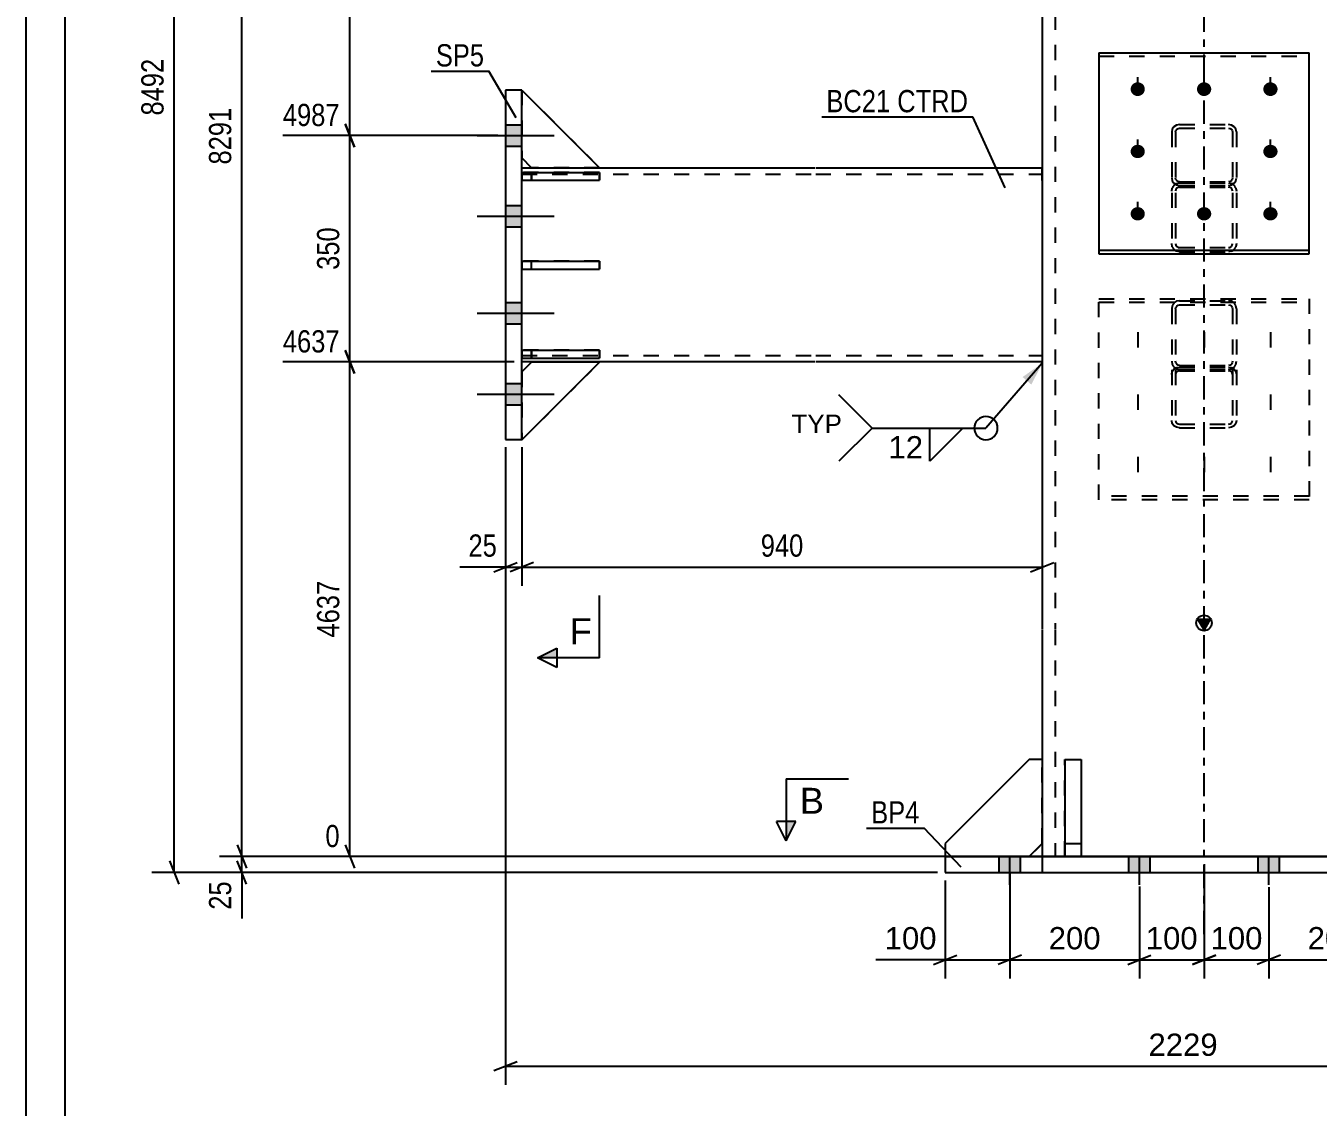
# Model space of a CAD drawing. Header units: millimetres. Extents: x -163 to 431, y -189 to 231.
# Drawn here: x -163 to 3.4, y -32.3 to 107 of the extents above; entities that cross this region are included whole.
import ezdxf

# ---------------------------------------------------------------- set-up
doc = ezdxf.new("R2010")
doc.units = ezdxf.units.MM
doc.linetypes.add('DXK_LINE_DOT2', pattern=[3.9198, 1.9599, -1.9599])
doc.linetypes.add('DXK_LINE_DOT3', pattern=[5.9187, 2.979, -0.9799, 0.9799, -0.9799])
doc.styles.add('Arial', font='ARIAL.TTF', dxfattribs={"height": 0.2})
doc.styles.add('Arial Narrow', font='ARIALN.TTF', dxfattribs={"height": 0.2})

# ---------------------------------------------------------------- blocks, each defined once
blk = doc.blocks.new('Unknown-284932107-1134')
at = {"color": 5, "linetype": 'Continuous'}
for p, q in [((-163.03, 231.21), (-163.03, -188.79)), ((-158.03, 226.21), (-158.03, -183.79))]:
    blk.add_line(p, q, dxfattribs=at)
blk = doc.blocks.new('Part-284932107-1881 - 1878')
at = {"color": 7, "linetype": 'DXK_LINE_DOT2'}
for p, q in [((-89.17, 76.65), (-99.17, 76.65)), ((-99.17, 76.65), (-99.17, 75.65)), ((-97.92, 75.65), (-97.92, 76.65)), ((-89.17, 75.65), (-89.17, 76.65)), ((-99.17, 75.65), (-89.17, 75.65))]:
    blk.add_line(p, q, dxfattribs=at)
blk = doc.blocks.new('Part-284932107-1880 - 1878')
at = {"color": 7, "linetype": 'DXK_LINE_DOT2'}
for p, q in [((-89.17, 88.11), (-99.17, 88.11)), ((-99.17, 88.11), (-99.17, 87.11)), ((-99.17, 87.11), (-89.17, 87.11)), ((-97.92, 88.11), (-97.92, 87.11)), ((-89.17, 87.11), (-89.17, 88.11))]:
    blk.add_line(p, q, dxfattribs=at)
blk = doc.blocks.new('Part-284932107-1882 - 1878')
at = {"color": 7, "linetype": 'DXK_LINE_DOT2'}
for p, q in [((-89.17, 65.19), (-99.17, 65.19)), ((-99.17, 65.19), (-99.17, 64.19)), ((-97.92, 65.19), (-97.92, 64.19)), ((-89.17, 64.19), (-89.17, 65.19)), ((-99.17, 64.19), (-89.17, 64.19))]:
    blk.add_line(p, q, dxfattribs=at)
blk = doc.blocks.new('Part-284932107-1883 - 1878')
at = {"color": 2, "linetype": 'Continuous'}
for p, q in [((-99.17, 88.11), (-89.17, 88.11)), ((-99.17, 88.11), (-99.17, 87.11)), ((-99.17, 87.11), (-89.17, 87.11)), ((-89.17, 88.11), (-89.17, 87.11))]:
    blk.add_line(p, q, dxfattribs=at)
at = {"color": 7, "linetype": 'DXK_LINE_DOT2'}
blk.add_line((-97.92, 87.11), (-97.92, 88.11), dxfattribs=at)
blk = doc.blocks.new('Part-284932107-1884 - 1878')
at = {"color": 2, "linetype": 'Continuous'}
for p, q in [((-99.17, 76.65), (-89.17, 76.65)), ((-99.17, 76.65), (-99.17, 75.65)), ((-89.17, 76.65), (-89.17, 75.65)), ((-99.17, 75.65), (-89.17, 75.65))]:
    blk.add_line(p, q, dxfattribs=at)
at = {"color": 7, "linetype": 'DXK_LINE_DOT2'}
blk.add_line((-97.92, 75.65), (-97.92, 76.65), dxfattribs=at)
blk = doc.blocks.new('Part-284932107-1885 - 1878')
at = {"color": 2, "linetype": 'Continuous'}
for p, q in [((-99.17, 65.19), (-89.17, 65.19)), ((-99.17, 65.19), (-99.17, 64.19)), ((-89.17, 65.19), (-89.17, 64.19)), ((-99.17, 64.19), (-89.17, 64.19))]:
    blk.add_line(p, q, dxfattribs=at)
at = {"color": 7, "linetype": 'DXK_LINE_DOT2'}
blk.add_line((-97.92, 64.19), (-97.92, 65.19), dxfattribs=at)
blk = doc.blocks.new('Part-284932107-2090 - 1878')
at = {"color": 7, "linetype": 'DXK_LINE_DOT2'}
for p, q in [((-24.88, 45.93), (-24.88, 71.84)), ((-24.88, 71.84), (2.21, 71.84)), ((2.21, 71.84), (2.21, 45.93)), ((-24.88, 71.38), (2.21, 71.38)), ((2.21, 46.39), (-24.88, 46.39)), ((2.21, 45.93), (-24.88, 45.93))]:
    blk.add_line(p, q, dxfattribs=at)
blk = doc.blocks.new('Part-284932107-1958 - 1878')
at = {"color": 7, "linetype": 'DXK_LINE_DOT2'}
for p, q in [((-14.5, 71.58), (-14.88, 71.5)), ((-14.5, 71.58), (-8.17, 71.58)), ((-7.79, 71.5), (-8.17, 71.58)), ((-15.43, 70.92), (-15.5, 70.52)), ((-15.5, 70.52), (-15.5, 56.14)), ((-15, 70.52), (-14.96, 70.72)), ((-15, 70.52), (-15, 56.14)), ((-14.96, 70.72), (-14.86, 70.89)), ((-14.86, 70.89), (-14.69, 71.01)), ((-14.69, 71.01), (-14.5, 71.05)), ((-14.5, 71.05), (-8.17, 71.05)), ((-8.17, 71.05), (-7.98, 71.01)), ((-7.98, 71.01), (-7.82, 70.89)), ((-7.82, 70.89), (-7.71, 70.72)), ((-7.71, 70.72), (-7.67, 70.52)), ((-7.67, 70.52), (-7.67, 56.14)), ((-7.17, 70.52), (-7.24, 70.92)), ((-7.17, 70.52), (-7.17, 56.14)), ((-15.5, 63.78), (-15.43, 63.37)), ((-14.96, 63.57), (-15, 63.78)), ((-14.86, 63.4), (-14.96, 63.57)), ((-14.69, 63.28), (-14.86, 63.4)), ((-14.5, 63.24), (-14.69, 63.28)), ((-14.5, 63.24), (-8.17, 63.24)), ((-7.98, 63.28), (-8.17, 63.24)), ((-7.82, 63.4), (-7.98, 63.28)), ((-7.71, 63.57), (-7.82, 63.4)), ((-7.67, 63.78), (-7.71, 63.57)), ((-7.24, 63.37), (-7.17, 63.78)), ((-15.5, 62.09), (-15.43, 62.45)), ((-15.43, 62.45), (-15.21, 62.75)), ((-15.21, 62.75), (-14.88, 62.96)), ((-14.96, 62.27), (-15, 62.09)), ((-14.86, 62.42), (-14.96, 62.27)), ((-14.88, 62.96), (-14.5, 63.03)), ((-14.88, 62.79), (-14.5, 62.71)), ((-14.69, 62.52), (-14.86, 62.42)), ((-14.5, 62.56), (-14.69, 62.52)), ((-14.5, 63.03), (-8.17, 63.03)), ((-14.5, 62.71), (-8.17, 62.71)), ((-14.5, 62.56), (-8.17, 62.56)), ((-8.17, 63.03), (-7.79, 62.96)), ((-8.17, 62.71), (-7.79, 62.79)), ((-7.98, 62.52), (-8.17, 62.56)), ((-7.82, 62.42), (-7.98, 62.52)), ((-7.71, 62.27), (-7.82, 62.42)), ((-7.79, 62.96), (-7.46, 62.75)), ((-7.67, 62.09), (-7.71, 62.27)), ((-7.46, 62.75), (-7.24, 62.45)), ((-7.24, 62.45), (-7.17, 62.09)), ((-15.43, 55.78), (-15.5, 56.14)), ((-15.21, 55.47), (-15.43, 55.78)), ((-14.88, 55.27), (-15.21, 55.47)), ((-15, 56.14), (-14.96, 55.96)), ((-14.96, 55.96), (-14.86, 55.81)), ((-14.5, 55.2), (-14.88, 55.27)), ((-14.86, 55.81), (-14.69, 55.7)), ((-14.69, 55.7), (-14.5, 55.67)), ((-14.5, 55.67), (-8.17, 55.67)), ((-14.5, 55.2), (-8.17, 55.2)), ((-8.17, 55.67), (-7.98, 55.7)), ((-7.79, 55.27), (-8.17, 55.2)), ((-7.98, 55.7), (-7.82, 55.81)), ((-7.82, 55.81), (-7.71, 55.96)), ((-7.46, 55.47), (-7.79, 55.27)), ((-7.71, 55.96), (-7.67, 56.14)), ((-7.24, 55.78), (-7.46, 55.47)), ((-7.17, 56.14), (-7.24, 55.78))]:
    blk.add_line(p, q, dxfattribs=at)
for centre, start, end in [((-14.46, 70.56), 114.32, 159.2417), ((-8.21, 70.56), 20.7583, 65.68), ((-14.46, 63.74), 200.7583, 245.68), ((-8.21, 63.74), 294.32, 339.2417)]:
    blk.add_arc(centre, 1.03, start, end, dxfattribs=at)
blk = doc.blocks.new('Part-284932107-1959 - 1878')
at = {"color": 7, "linetype": 'DXK_LINE_DOT2'}
for p, q in [((-29.25, 0), (-29.25, 12.5)), ((-29.25, 12.5), (-27.17, 12.5)), ((-27.17, 12.5), (-27.17, 0)), ((-29.25, 1.67), (-27.17, 1.67)), ((-27.17, 0), (-29.25, 0))]:
    blk.add_line(p, q, dxfattribs=at)
blk = doc.blocks.new('Bolt-284932107-1895 - 1878')
at = {"linetype": 'Continuous'}
for points in [[(-19.88, 97.94), (-20.07, 97.96), (-20.25, 98.02), (-20.42, 98.11), (-20.56, 98.23), (-20.67, 98.38), (-20.75, 98.55), (-20.79, 98.73), (-20.79, 98.92), (-20.75, 99.1), (-20.67, 99.27), (-20.56, 99.42), (-20.42, 99.54), (-20.25, 99.63), (-20.07, 99.69), (-19.88, 99.71), (-19.69, 99.69), (-19.5, 99.63), (-19.34, 99.54), (-19.2, 99.42), (-19.08, 99.27), (-19.01, 99.1), (-18.97, 98.92), (-18.97, 98.73), (-19.01, 98.55), (-19.08, 98.38), (-19.2, 98.23), (-19.34, 98.11), (-19.5, 98.02), (-19.69, 97.96)], [(-11.34, 97.94), (-11.53, 97.96), (-11.71, 98.02), (-11.87, 98.11), (-12.02, 98.23), (-12.13, 98.38), (-12.21, 98.55), (-12.25, 98.73), (-12.25, 98.92), (-12.21, 99.1), (-12.13, 99.27), (-12.02, 99.42), (-11.87, 99.54), (-11.71, 99.63), (-11.53, 99.69), (-11.34, 99.71), (-11.14, 99.69), (-10.96, 99.63), (-10.8, 99.54), (-10.65, 99.42), (-10.54, 99.27), (-10.46, 99.1), (-10.42, 98.92), (-10.42, 98.73), (-10.46, 98.55), (-10.54, 98.38), (-10.65, 98.23), (-10.8, 98.11), (-10.96, 98.02), (-11.14, 97.96)], [(-2.79, 97.94), (-2.98, 97.96), (-3.17, 98.02), (-3.33, 98.11), (-3.47, 98.23), (-3.59, 98.38), (-3.67, 98.55), (-3.71, 98.73), (-3.71, 98.92), (-3.67, 99.1), (-3.59, 99.27), (-3.47, 99.42), (-3.33, 99.54), (-3.17, 99.63), (-2.98, 99.69), (-2.79, 99.71), (-2.6, 99.69), (-2.42, 99.63), (-2.25, 99.54), (-2.11, 99.42), (-2, 99.27), (-1.92, 99.1), (-1.88, 98.92), (-1.88, 98.73), (-1.92, 98.55), (-2, 98.38), (-2.11, 98.23), (-2.25, 98.11), (-2.42, 98.02), (-2.6, 97.96)], [(-19.88, 89.94), (-20.07, 89.96), (-20.25, 90.01), (-20.42, 90.1), (-20.56, 90.22), (-20.67, 90.37), (-20.75, 90.53), (-20.79, 90.71), (-20.79, 90.89), (-20.75, 91.07), (-20.67, 91.23), (-20.56, 91.38), (-20.42, 91.5), (-20.25, 91.59), (-20.07, 91.64), (-19.88, 91.66), (-19.69, 91.64), (-19.5, 91.59), (-19.34, 91.5), (-19.2, 91.38), (-19.08, 91.23), (-19.01, 91.07), (-18.97, 90.89), (-18.97, 90.71), (-19.01, 90.53), (-19.08, 90.37), (-19.2, 90.22), (-19.34, 90.1), (-19.5, 90.01), (-19.69, 89.96)], [(-2.79, 89.94), (-2.98, 89.96), (-3.17, 90.01), (-3.33, 90.1), (-3.47, 90.22), (-3.59, 90.37), (-3.67, 90.53), (-3.71, 90.71), (-3.71, 90.89), (-3.67, 91.07), (-3.59, 91.23), (-3.47, 91.38), (-3.33, 91.5), (-3.17, 91.59), (-2.98, 91.64), (-2.79, 91.66), (-2.6, 91.64), (-2.42, 91.59), (-2.25, 91.5), (-2.11, 91.38), (-2, 91.23), (-1.92, 91.07), (-1.88, 90.89), (-1.88, 90.71), (-1.92, 90.53), (-2, 90.37), (-2.11, 90.22), (-2.25, 90.1), (-2.42, 90.01), (-2.6, 89.96)], [(-19.88, 81.91), (-20.07, 81.93), (-20.25, 81.99), (-20.42, 82.08), (-20.56, 82.2), (-20.67, 82.34), (-20.75, 82.51), (-20.79, 82.68), (-20.79, 82.86), (-20.75, 83.04), (-20.67, 83.2), (-20.56, 83.35), (-20.42, 83.47), (-20.25, 83.56), (-20.07, 83.62), (-19.88, 83.63), (-19.69, 83.62), (-19.5, 83.56), (-19.34, 83.47), (-19.2, 83.35), (-19.08, 83.2), (-19.01, 83.04), (-18.97, 82.86), (-18.97, 82.68), (-19.01, 82.51), (-19.08, 82.34), (-19.2, 82.2), (-19.34, 82.08), (-19.5, 81.99), (-19.69, 81.93)], [(-11.34, 81.91), (-11.53, 81.93), (-11.71, 81.99), (-11.87, 82.08), (-12.02, 82.2), (-12.13, 82.34), (-12.21, 82.51), (-12.25, 82.68), (-12.25, 82.86), (-12.21, 83.04), (-12.13, 83.2), (-12.02, 83.35), (-11.87, 83.47), (-11.71, 83.56), (-11.53, 83.62), (-11.34, 83.63), (-11.14, 83.62), (-10.96, 83.56), (-10.8, 83.47), (-10.65, 83.35), (-10.54, 83.2), (-10.46, 83.04), (-10.42, 82.86), (-10.42, 82.68), (-10.46, 82.51), (-10.54, 82.34), (-10.65, 82.2), (-10.8, 82.08), (-10.96, 81.99), (-11.14, 81.93)], [(-2.79, 81.91), (-2.98, 81.93), (-3.17, 81.99), (-3.33, 82.08), (-3.47, 82.2), (-3.59, 82.34), (-3.67, 82.51), (-3.71, 82.68), (-3.71, 82.86), (-3.67, 83.04), (-3.59, 83.2), (-3.47, 83.35), (-3.33, 83.47), (-3.17, 83.56), (-2.98, 83.62), (-2.79, 83.63), (-2.6, 83.62), (-2.42, 83.56), (-2.25, 83.47), (-2.11, 83.35), (-2, 83.2), (-1.92, 83.04), (-1.88, 82.86), (-1.88, 82.68), (-1.92, 82.51), (-2, 82.34), (-2.11, 82.2), (-2.25, 82.08), (-2.42, 81.99), (-2.6, 81.93)]]:
    blk.add_hatch(color=1, dxfattribs=at).paths.add_polyline_path(points)
at = {"color": 1, "linetype": 'Continuous'}
for p, q in [((-19.88, 98), (-19.88, 100.37)), ((-11.34, 98), (-11.34, 100.37)), ((-2.79, 98), (-2.79, 100.37)), ((-19.88, 89.97), (-19.88, 92.34)), ((-2.79, 89.97), (-2.79, 92.34)), ((-19.88, 81.95), (-19.88, 84.31)), ((-11.34, 81.95), (-11.34, 84.31)), ((-2.79, 81.95), (-2.79, 84.31))]:
    blk.add_line(p, q, dxfattribs=at)
blk = doc.blocks.new('Part-284932107-2093 - 1878')
at = {"color": 2, "linetype": 'Continuous'}
for p, q in [((-29.25, 12.5), (-29.25, 0)), ((-29.25, 12.5), (-27.17, 12.5)), ((-27.17, 12.5), (-27.17, 0)), ((-29.25, 1.67), (-27.17, 1.67)), ((-29.25, 0), (-27.17, 0))]:
    blk.add_line(p, q, dxfattribs=at)
blk = doc.blocks.new('Part-284932107-1896 - 1878')
at = {"color": 2, "linetype": 'Continuous'}
for p, q in [((-24.88, 103.52), (-24.88, 77.62)), ((-24.88, 103.52), (2.21, 103.52)), ((2.21, 77.62), (2.21, 103.52)), ((-24.88, 78.07), (2.21, 78.07)), ((-24.88, 77.62), (2.21, 77.62))]:
    blk.add_line(p, q, dxfattribs=at)
at = {"color": 7, "linetype": 'DXK_LINE_DOT2'}
blk.add_line((-24.88, 103.07), (2.21, 103.07), dxfattribs=at)
blk = doc.blocks.new('Part-284932107-1982 - 1878')
at = {"color": 7, "linetype": 'DXK_LINE_DOT2'}
for p, q in [((-15.43, 93.68), (-15.5, 93.32)), ((-15.5, 93.32), (-15.5, 78.94)), ((-15.21, 93.98), (-15.43, 93.68)), ((-14.88, 94.19), (-15.21, 93.98)), ((-15, 93.32), (-14.96, 93.5)), ((-15, 93.32), (-15, 78.94)), ((-14.96, 93.5), (-14.86, 93.65)), ((-14.5, 94.26), (-14.88, 94.19)), ((-14.86, 93.65), (-14.69, 93.75)), ((-14.69, 93.75), (-14.5, 93.79)), ((-14.5, 94.26), (-8.17, 94.26)), ((-14.5, 93.79), (-8.17, 93.79)), ((-7.79, 94.19), (-8.17, 94.26)), ((-8.17, 93.79), (-7.98, 93.75)), ((-7.98, 93.75), (-7.82, 93.65)), ((-7.82, 93.65), (-7.71, 93.5)), ((-7.46, 93.98), (-7.79, 94.19)), ((-7.71, 93.5), (-7.67, 93.32)), ((-7.67, 93.32), (-7.67, 78.94)), ((-7.24, 93.68), (-7.46, 93.98)), ((-7.17, 93.32), (-7.24, 93.68)), ((-7.17, 93.32), (-7.17, 78.94)), ((-15.5, 87.37), (-15.43, 87.01)), ((-15.43, 87.01), (-15.21, 86.7)), ((-15.21, 86.7), (-14.88, 86.5)), ((-14.96, 87.19), (-15, 87.37)), ((-14.86, 87.04), (-14.96, 87.19)), ((-14.88, 86.66), (-14.5, 86.75)), ((-14.69, 86.93), (-14.86, 87.04)), ((-14.5, 86.9), (-14.69, 86.93)), ((-14.5, 86.9), (-8.17, 86.9)), ((-14.5, 86.75), (-8.17, 86.75)), ((-7.98, 86.93), (-8.17, 86.9)), ((-8.17, 86.75), (-7.79, 86.66)), ((-7.82, 87.04), (-7.98, 86.93)), ((-7.71, 87.19), (-7.82, 87.04)), ((-7.79, 86.5), (-7.46, 86.7)), ((-7.67, 87.37), (-7.71, 87.19)), ((-7.46, 86.7), (-7.24, 87.01)), ((-7.24, 87.01), (-7.17, 87.37)), ((-15.5, 85.68), (-15.43, 86.09)), ((-14.96, 85.89), (-15, 85.68)), ((-14.86, 86.06), (-14.96, 85.89)), ((-14.88, 86.5), (-14.5, 86.43)), ((-14.69, 86.17), (-14.86, 86.06)), ((-14.5, 86.21), (-14.69, 86.17)), ((-14.5, 86.43), (-8.17, 86.43)), ((-14.5, 86.21), (-8.17, 86.21)), ((-8.17, 86.43), (-7.79, 86.5)), ((-7.98, 86.17), (-8.17, 86.21)), ((-7.82, 86.06), (-7.98, 86.17)), ((-7.71, 85.89), (-7.82, 86.06)), ((-7.67, 85.68), (-7.71, 85.89)), ((-7.24, 86.09), (-7.17, 85.68)), ((-15.43, 78.53), (-15.5, 78.94)), ((-15, 78.94), (-14.96, 78.74)), ((-14.96, 78.74), (-14.86, 78.57)), ((-14.86, 78.57), (-14.69, 78.45)), ((-14.69, 78.45), (-14.5, 78.41)), ((-14.5, 78.41), (-8.17, 78.41)), ((-8.17, 78.41), (-7.98, 78.45)), ((-7.98, 78.45), (-7.82, 78.57)), ((-7.82, 78.57), (-7.71, 78.74)), ((-7.71, 78.74), (-7.67, 78.94)), ((-7.17, 78.94), (-7.24, 78.53)), ((-14.5, 77.88), (-14.88, 77.96)), ((-14.5, 77.88), (-8.17, 77.88)), ((-7.79, 77.96), (-8.17, 77.88))]:
    blk.add_line(p, q, dxfattribs=at)
for centre, start, end in [((-14.46, 85.72), 114.32, 159.2417), ((-8.21, 85.72), 20.7583, 65.68), ((-14.46, 78.9), 200.7583, 245.68), ((-8.21, 78.9), 294.32, 339.2417)]:
    blk.add_arc(centre, 1.03, start, end, dxfattribs=at)
blk = doc.blocks.new('Part-284932107-1997 - 1878')
at = {"color": 2, "linetype": 'Continuous'}
for p, q in [((-99.17, 98.71), (-101.26, 98.71)), ((-101.26, 98.71), (-101.26, 53.71)), ((-99.17, 53.71), (-99.17, 98.71)), ((-101.26, 53.71), (-99.17, 53.71))]:
    blk.add_line(p, q, dxfattribs=at)
blk = doc.blocks.new('Part-284932107-2028 - 1878')
at = {"color": 7, "linetype": 'DXK_LINE_DOT2'}
for p, q in [((-97.92, 63.65), (-99.17, 62.4)), ((-99.17, 53.65), (-89.17, 63.65)), ((-89.17, 63.65), (-97.92, 63.65)), ((-99.17, 62.4), (-99.17, 53.65))]:
    blk.add_line(p, q, dxfattribs=at)
blk = doc.blocks.new('Part-284932107-2088 - 1878')
at = {"color": 2, "linetype": 'Continuous'}
for p, q in [((-99.17, 88.71), (-97.92, 88.71)), ((-89.17, 88.71), (-61.44, 88.71)), ((-61.34, 88.71), (-32.17, 88.7)), ((-32.17, 87.04), (-32.17, 88.7)), ((-32.17, 87.04), (-32.17, 63.7)), ((-61.44, 63.71), (-99.17, 63.71)), ((-32.17, 63.7), (-61.34, 63.71))]:
    blk.add_line(p, q, dxfattribs=at)
at = {"color": 7, "linetype": 'DXK_LINE_DOT2'}
for p, q in [((-99.17, 63.71), (-99.17, 88.71)), ((-97.92, 88.71), (-89.17, 88.71)), ((-32.17, 88.58), (-32.17, 87.04)), ((-99.17, 87.87), (-61.44, 87.87)), ((-61.34, 87.87), (-32.17, 87.87)), ((-99.17, 64.54), (-61.44, 64.54)), ((-61.34, 64.54), (-32.17, 64.54)), ((-32.17, 64.54), (-32.17, 64.6))]:
    blk.add_line(p, q, dxfattribs=at)
blk = doc.blocks.new('Part-284932107-2029 - 1878')
at = {"color": 2, "linetype": 'Continuous'}
for p, q in [((-97.92, 63.65), (-99.17, 62.4)), ((-99.17, 53.65), (-89.17, 63.65)), ((-89.17, 63.65), (-97.92, 63.65)), ((-99.17, 53.71), (-99.17, 53.65))]:
    blk.add_line(p, q, dxfattribs=at)
at = {"color": 7, "linetype": 'DXK_LINE_DOT2'}
blk.add_line((-99.17, 53.65), (-99.17, 62.4), dxfattribs=at)
blk = doc.blocks.new('Part-284932107-2030 - 1878')
at = {"color": 7, "linetype": 'DXK_LINE_DOT2'}
for p, q in [((-99.17, 89.96), (-99.17, 98.71)), ((-99.17, 98.71), (-89.17, 88.71)), ((-97.92, 88.71), (-99.17, 89.96)), ((-89.17, 88.71), (-97.92, 88.71))]:
    blk.add_line(p, q, dxfattribs=at)
blk = doc.blocks.new('Part-284932107-2031 - 1878')
at = {"color": 2, "linetype": 'Continuous'}
for p, q in [((-99.17, 98.71), (-89.17, 88.71)), ((-99.17, 89.96), (-97.92, 88.71)), ((-97.92, 88.71), (-89.17, 88.71))]:
    blk.add_line(p, q, dxfattribs=at)
at = {"color": 7, "linetype": 'DXK_LINE_DOT2'}
blk.add_line((-99.17, 98.71), (-99.17, 89.96), dxfattribs=at)
blk = doc.blocks.new('Part-284932107-2096 - 1878')
at = {"color": 7, "linetype": 'DXK_LINE_DOT2'}
for p, q in [((-33.84, 12.5), (-44.67, 1.67)), ((-32.17, 12.5), (-33.84, 12.5)), ((-32.17, 1.67), (-32.17, 12.5)), ((-44.67, 1.67), (-44.67, 0)), ((-33.84, 0), (-32.17, 1.67)), ((-44.67, 0), (-33.84, 0))]:
    blk.add_line(p, q, dxfattribs=at)
blk = doc.blocks.new('Bolt-284932107-2108 - 1878')
at = {"linetype": 'Continuous'}
for points in [[(-34.96, 0), (-37.71, 0), (-37.71, -2.08), (-34.96, -2.08)], [(-34.96, 0), (-37.71, 0), (-37.71, -2.08), (-34.96, -2.08)], [(-18.29, 0), (-21.04, 0), (-21.04, -2.08), (-18.29, -2.08)], [(-18.29, 0), (-21.04, 0), (-21.04, -2.08), (-18.29, -2.08)], [(-1.63, 0), (-4.38, 0), (-4.38, -2.08), (-1.63, -2.08)], [(-1.63, 0), (-4.38, 0), (-4.38, -2.08), (-1.63, -2.08)], [(15.04, 0), (12.29, 0), (12.29, -2.08), (15.04, -2.08)], [(15.04, 0), (12.29, 0), (12.29, -2.08), (15.04, -2.08)]]:
    blk.add_hatch(color=1, dxfattribs=at).paths.add_polyline_path(points)
at = {"color": 1, "linetype": 'Continuous'}
for p, q in [((-37.71, -2.08), (-37.71, 0)), ((-37.71, -2.08), (-37.71, 0)), ((-36.34, -3.67), (-36.34, 0)), ((-36.34, -3.67), (-36.34, 0)), ((-34.96, -2.08), (-34.96, 0)), ((-34.96, -2.08), (-34.96, 0)), ((-21.04, -2.08), (-21.04, 0)), ((-21.04, -2.08), (-21.04, 0)), ((-19.67, -3.67), (-19.67, 0)), ((-19.67, -3.67), (-19.67, 0)), ((-18.29, -2.08), (-18.29, 0)), ((-18.29, -2.08), (-18.29, 0)), ((-4.38, -2.08), (-4.38, 0)), ((-4.38, -2.08), (-4.38, 0)), ((-3, -3.67), (-3, 0)), ((-3, -3.67), (-3, 0)), ((-1.63, -2.08), (-1.63, 0)), ((-1.63, -2.08), (-1.63, 0)), ((12.29, -2.08), (12.29, 0)), ((12.29, -2.08), (12.29, 0)), ((13.66, -3.67), (13.66, 0)), ((13.66, -3.67), (13.66, 0)), ((15.04, -2.08), (15.04, 0)), ((15.04, -2.08), (15.04, 0))]:
    blk.add_line(p, q, dxfattribs=at)
blk = doc.blocks.new('Bolt-284932107-2109 - 1878')
at = {"color": 1, "linetype": 'DXK_LINE_DOT2'}
for p, q in [((-19.88, 67.51), (-19.88, 65.15)), ((-11.34, 67.51), (-11.34, 65.15)), ((-2.79, 67.51), (-2.79, 65.15)), ((-19.88, 59.48), (-19.88, 57.12)), ((-2.79, 59.48), (-2.79, 57.12)), ((-19.88, 51.46), (-19.88, 49.09)), ((-11.34, 51.46), (-11.34, 49.09)), ((-2.79, 51.46), (-2.79, 49.09))]:
    blk.add_line(p, q, dxfattribs=at)
blk = doc.blocks.new('Bolt-284932107-2114 - 1878')
at = {"linetype": 'Continuous'}
for points in [[(-101.26, 94.25), (-101.26, 91.5), (-99.17, 91.5), (-99.17, 94.25)], [(-101.26, 94.25), (-101.26, 91.5), (-99.17, 91.5), (-99.17, 94.25)], [(-101.26, 94.25), (-101.26, 91.5), (-99.17, 91.5), (-99.17, 94.25)], [(-101.26, 83.83), (-101.26, 81.08), (-99.17, 81.08), (-99.17, 83.83)], [(-101.26, 83.83), (-101.26, 81.08), (-99.17, 81.08), (-99.17, 83.83)], [(-101.26, 71.33), (-101.26, 68.58), (-99.17, 68.58), (-99.17, 71.33)], [(-101.26, 71.33), (-101.26, 68.58), (-99.17, 68.58), (-99.17, 71.33)], [(-101.26, 60.91), (-101.26, 58.16), (-99.17, 58.16), (-99.17, 60.91)], [(-101.26, 60.91), (-101.26, 58.16), (-99.17, 58.16), (-99.17, 60.91)], [(-101.26, 60.91), (-101.26, 58.16), (-99.17, 58.16), (-99.17, 60.91)]]:
    blk.add_hatch(color=1, dxfattribs=at).paths.add_polyline_path(points)
at = {"color": 1, "linetype": 'Continuous'}
for p, q in [((-101.26, 94.25), (-99.17, 94.25)), ((-101.26, 94.25), (-99.17, 94.25)), ((-101.26, 94.25), (-99.17, 94.25)), ((-104.92, 92.87), (-95.01, 92.87)), ((-104.92, 92.87), (-95.01, 92.87)), ((-104.92, 92.87), (-95.01, 92.87)), ((-101.26, 91.5), (-99.17, 91.5)), ((-101.26, 91.5), (-99.17, 91.5)), ((-101.26, 91.5), (-99.17, 91.5)), ((-101.26, 83.83), (-99.17, 83.83)), ((-101.26, 83.83), (-99.17, 83.83)), ((-104.92, 82.46), (-95.01, 82.46)), ((-104.92, 82.46), (-95.01, 82.46)), ((-101.26, 81.08), (-99.17, 81.08)), ((-101.26, 81.08), (-99.17, 81.08)), ((-104.92, 69.96), (-95.01, 69.96)), ((-104.92, 69.96), (-95.01, 69.96)), ((-101.26, 71.33), (-99.17, 71.33)), ((-101.26, 71.33), (-99.17, 71.33)), ((-101.26, 68.58), (-99.17, 68.58)), ((-101.26, 68.58), (-99.17, 68.58)), ((-101.26, 60.91), (-99.17, 60.91)), ((-101.26, 60.91), (-99.17, 60.91)), ((-101.26, 60.91), (-99.17, 60.91)), ((-104.92, 59.54), (-95.01, 59.54)), ((-104.92, 59.54), (-95.01, 59.54)), ((-104.92, 59.54), (-95.01, 59.54)), ((-101.26, 58.16), (-99.17, 58.16)), ((-101.26, 58.16), (-99.17, 58.16)), ((-101.26, 58.16), (-99.17, 58.16))]:
    blk.add_line(p, q, dxfattribs=at)
blk = doc.blocks.new('Part-284932107-2119 - 1878')
at = {"linetype": 'Continuous'}
blk.add_hatch(color=2, dxfattribs=at).paths.add_polyline_path([(-11.34, 29.17), (-12.14, 30.57), (-10.54, 30.57)])
at = {"color": 7, "linetype": 'DXK_LINE_DOT3'}
for p, q in [((-11.34, 120.29), (-11.34, 195.55)), ((-11.34, 29.27), (-11.34, 120.19)), ((-11.34, -10), (-11.34, 29.17))]:
    blk.add_line(p, q, dxfattribs=at)
at = {"color": 2, "linetype": 'Continuous'}
for p, q in [((-32.17, 185.55), (-32.17, 120.29)), ((-32.17, 185.55), (-31.75, 185.55)), ((-30.35, 185.55), (-28.84, 185.55)), ((-28.84, 185.55), (-24.88, 185.55)), ((7.68, 185.55), (2.21, 185.55)), ((9.5, 185.55), (9.08, 185.55)), ((9.5, 185.55), (9.5, 120.29)), ((-32.17, 120.19), (-32.17, 29.27)), ((9.5, 120.19), (9.5, 29.27)), ((-11.34, 29.17), (-12.14, 30.57)), ((-12.14, 30.57), (-10.54, 30.57)), ((-10.54, 30.57), (-11.34, 29.17)), ((-32.17, 29.17), (-32.17, 12.5)), ((9.5, 29.17), (9.5, 12.5)), ((-32.17, 1.67), (-32.17, 0)), ((9.5, 0), (9.5, 1.67))]:
    blk.add_line(p, q, dxfattribs=at)
at = {"color": 7, "linetype": 'DXK_LINE_DOT2'}
for p, q in [((-32.17, 185.55), (-30.35, 185.55)), ((-31.75, 185.55), (-31.19, 185.55)), ((-30.5, 185.55), (-30.5, 120.29)), ((2.21, 185.55), (-24.88, 185.55)), ((9.08, 185.55), (6.16, 185.55)), ((7.83, 185.55), (7.83, 120.29)), ((-30.5, 120.19), (-30.5, 29.27)), ((7.83, 120.19), (7.83, 29.27)), ((-30.5, 29.17), (-30.5, 0)), ((7.83, 29.17), (7.83, 0)), ((-32.17, 12.5), (-32.17, 1.67)), ((9.5, 12.5), (9.5, 1.67)), ((9.5, 0), (-32.17, 0))]:
    blk.add_line(p, q, dxfattribs=at)
at = {"color": 2, "linetype": 'Continuous'}
blk.add_circle((-11.34, 30.07), 1, dxfattribs=at)
blk = doc.blocks.new('Part-284932107-2124 - 1878')
at = {"color": 2, "linetype": 'Continuous'}
for p, q in [((22, 0), (-44.67, 0)), ((-44.67, 0), (-44.67, -2.08)), ((-32.17, 0), (-32.17, -2.08)), ((9.5, -2.08), (9.5, 0)), ((22, -2.08), (22, 0)), ((-44.67, -2.08), (-32.17, -2.08)), ((-32.17, -2.08), (22, -2.08))]:
    blk.add_line(p, q, dxfattribs=at)
blk = doc.blocks.new('Part-284932107-2125 - 1878')
at = {"color": 2, "linetype": 'Continuous'}
for p, q in [((-33.84, 12.5), (-44.67, 1.67)), ((-32.17, 12.5), (-33.84, 12.5)), ((-32.17, 12.5), (-32.17, 1.67)), ((-44.67, 1.67), (-44.67, 0)), ((-33.84, 0), (-32.17, 1.67))]:
    blk.add_line(p, q, dxfattribs=at)
at = {"color": 7, "linetype": 'DXK_LINE_DOT2'}
blk.add_line((-44.67, 0), (-33.84, 0), dxfattribs=at)
blk = doc.blocks.new('StraightDimension-284932107-2157 - 1878')
at = {"color": 7, "linetype": 'Continuous'}
for p, q in [((-32.17, 62.7), (-32.17, 34.86)), ((-99.17, 52.71), (-99.17, 34.86)), ((-97.67, 37.86), (-100.67, 36.66)), ((-99.17, 37.26), (-32.17, 37.26)), ((-33.67, 36.66), (-30.67, 37.86))]:
    blk.add_line(p, q, dxfattribs=at)
at = {"color": 0}
blk.add_wipeout([(-62.33, 38.01), (-62.33, 42.21), (-69.01, 42.21), (-69.01, 38.01)], dxfattribs=at)
at = {"color": 3, "style": 'Arial Narrow'}
blk.add_text('940', height=2.863, dxfattribs=at).set_placement((-68.41, 38.61))
blk = doc.blocks.new('StraightDimension-284932107-2287 - 1878')
at = {"color": 7, "linetype": 'Continuous'}
for p, q in [((-11.34, -1), (-11.34, -15.71)), ((-3, -3.97), (-3, -15.71)), ((-12.84, -13.91), (-9.84, -12.71)), ((-11.34, -13.31), (-3, -13.31)), ((-1.5, -12.71), (-4.5, -13.91))]:
    blk.add_line(p, q, dxfattribs=at)
at = {"color": 0}
blk.add_wipeout([(-3.23, -12.56), (-3.23, -8.36), (-11.1, -8.36), (-11.1, -12.56)], dxfattribs=at)
at = {"color": 3, "style": 'Arial'}
blk.add_text('100', height=2.865, dxfattribs=at).set_placement((-10.5, -11.96))
blk = doc.blocks.new('StraightDimension-284932107-2280 - 1878')
at = {"color": 7, "linetype": 'Continuous'}
for p, q in [((-3, -3.97), (-3, -15.71)), ((13.66, -3.97), (13.66, -15.71)), ((-1.5, -12.71), (-4.5, -13.91)), ((-3, -13.31), (13.66, -13.31)), ((12.16, -13.91), (15.16, -12.71))]:
    blk.add_line(p, q, dxfattribs=at)
at = {"color": 0}
blk.add_wipeout([(9.27, -12.56), (9.27, -8.36), (1.4, -8.36), (1.4, -12.56)], dxfattribs=at)
at = {"color": 3, "style": 'Arial'}
blk.add_text('200', height=2.865, dxfattribs=at).set_placement((2, -11.96))
blk = doc.blocks.new('StraightDimension-284932107-2168 - 1878')
at = {"color": 7, "linetype": 'Continuous'}
for p, q in [((-101.26, 52.71), (-101.26, 34.86)), ((-99.17, 52.71), (-99.17, 34.86)), ((-102.76, 36.66), (-99.76, 37.86)), ((-101.26, 37.26), (-99.17, 37.26)), ((-97.67, 37.86), (-100.67, 36.66))]:
    blk.add_line(p, q, dxfattribs=at)
at = {"color": 0}
blk.add_wipeout([(-101.78, 38.01), (-101.78, 42.21), (-106.64, 42.21), (-106.64, 38.01)], dxfattribs=at)
at = {"color": 7, "linetype": 'Continuous'}
blk.add_line((-101.26, 37.26), (-107.16, 37.26), dxfattribs=at)
blk.add_line((-101.26, 37.26), (-107.16, 37.26), dxfattribs=at)
at = {"color": 3, "style": 'Arial Narrow'}
blk.add_text('25', height=2.863, dxfattribs=at).set_placement((-106.04, 38.61))
blk = doc.blocks.new('StraightDimension-284932107-2298 - 1878')
at = {"color": 7, "linetype": 'Continuous'}
for p, q in [((-11.34, -1), (-11.34, -15.71)), ((-19.67, -3.88), (-19.67, -15.71)), ((-21.17, -13.91), (-18.17, -12.71)), ((-19.67, -13.31), (-11.34, -13.31)), ((-9.84, -12.71), (-12.84, -13.91))]:
    blk.add_line(p, q, dxfattribs=at)
at = {"color": 0}
blk.add_wipeout([(-11.57, -12.56), (-11.57, -8.36), (-19.44, -8.36), (-19.44, -12.56)], dxfattribs=at)
at = {"color": 3, "style": 'Arial'}
blk.add_text('100', height=2.865, dxfattribs=at).set_placement((-18.84, -11.96))
blk = doc.blocks.new('StraightDimension-284932107-2309 - 1878')
at = {"color": 7, "linetype": 'Continuous'}
for p, q in [((-36.34, -2.04), (-36.34, -15.71)), ((-19.67, -3.88), (-19.67, -15.71)), ((-34.84, -12.71), (-37.84, -13.91)), ((-36.34, -13.31), (-19.67, -13.31)), ((-21.17, -13.91), (-18.17, -12.71))]:
    blk.add_line(p, q, dxfattribs=at)
at = {"color": 0}
blk.add_wipeout([(-24.07, -12.56), (-24.07, -8.36), (-31.94, -8.36), (-31.94, -12.56)], dxfattribs=at)
at = {"color": 3, "style": 'Arial'}
blk.add_text('200', height=2.865, dxfattribs=at).set_placement((-31.34, -11.96))
blk = doc.blocks.new('StraightDimension-284932107-2322 - 1878')
at = {"color": 7, "linetype": 'Continuous'}
for p, q in [((-44.67, -3.08), (-44.67, -15.71)), ((-36.34, -2.04), (-36.34, -15.71)), ((-46.17, -13.91), (-43.17, -12.71)), ((-44.67, -13.31), (-36.34, -13.31)), ((-34.84, -12.71), (-37.84, -13.91))]:
    blk.add_line(p, q, dxfattribs=at)
at = {"color": 0}
blk.add_wipeout([(-45.19, -12.56), (-45.19, -8.36), (-53.06, -8.36), (-53.06, -12.56)], dxfattribs=at)
at = {"color": 7, "linetype": 'Continuous'}
blk.add_line((-44.67, -13.31), (-53.59, -13.31), dxfattribs=at)
blk.add_line((-44.67, -13.31), (-53.59, -13.31), dxfattribs=at)
at = {"color": 3, "style": 'Arial'}
blk.add_text('100', height=2.865, dxfattribs=at).set_placement((-52.46, -11.96))
blk = doc.blocks.new('StraightDimension-284932107-2333 - 1878')
at = {"color": 7, "linetype": 'Continuous'}
for p, q in [((100.93, 62.2), (99.73, 65.2)), ((72.08, 63.7), (108.94, 63.7)), ((100.33, 0), (100.33, 63.7)), ((99.73, 1.5), (100.93, -1.5)), ((-43.67, 0), (103.46, 0))]:
    blk.add_line(p, q, dxfattribs=at)
at = {"color": 0, "linetype": 'Continuous'}
for points in [[(109.54, 64.3), (109.54, 68.5), (101.03, 68.5), (101.03, 64.3)], [(104.06, 0.6), (104.06, 4.8), (101.03, 4.8), (101.03, 0.6)]]:
    blk.add_wipeout(points, dxfattribs=at)
at = {"color": 0}
blk.add_wipeout([(99.58, 36.11), (95.38, 36.11), (95.38, 27.6), (99.58, 27.6)], dxfattribs=at)
at = {"color": 3, "linetype": 'Continuous', "style": 'Arial Narrow'}
for s, height, p in [('4637', 2.863, (101.63, 64.9)), ('0', 2.86, (101.63, 1.2))]:
    blk.add_text(s, height=height, dxfattribs=at).set_placement(p)
at = {"color": 3, "style": 'Arial Narrow'}
blk.add_text('4637', height=2.863, rotation=90.0002, dxfattribs=at).set_placement((98.98, 28.2))
blk = doc.blocks.new('StraightDimension-284932107-2374 - 1878')
at = {"color": 7, "linetype": 'Continuous'}
for p, q in [((-120.73, 62.21), (-121.93, 65.21)), ((-100.17, 63.71), (-129.94, 63.71)), ((-121.33, 0), (-121.33, 63.71)), ((-121.93, 1.5), (-120.73, -1.5)), ((21, 0), (-124.46, 0))]:
    blk.add_line(p, q, dxfattribs=at)
at = {"color": 0, "linetype": 'Continuous'}
for points in [[(-122.03, 64.31), (-122.03, 68.51), (-130.54, 68.51), (-130.54, 64.31)], [(-122.03, 0.6), (-122.03, 4.8), (-125.06, 4.8), (-125.06, 0.6)]]:
    blk.add_wipeout(points, dxfattribs=at)
at = {"color": 0}
blk.add_wipeout([(-122.08, 36.11), (-126.28, 36.11), (-126.28, 27.6), (-122.08, 27.6)], dxfattribs=at)
at = {"color": 3, "linetype": 'Continuous', "style": 'Arial Narrow'}
for s, height, p in [('4637', 2.863, (-129.94, 64.91)), ('0', 2.86, (-124.46, 1.2))]:
    blk.add_text(s, height=height, dxfattribs=at).set_placement(p)
at = {"color": 3, "style": 'Arial Narrow'}
blk.add_text('4637', height=2.863, rotation=90.0002, dxfattribs=at).set_placement((-122.68, 28.2))
blk = doc.blocks.new('StraightDimension-284932107-2380 - 1878')
at = {"color": 7, "linetype": 'Continuous'}
for p, q in [((-120.73, 91.37), (-121.93, 94.37)), ((-102.26, 92.87), (-129.94, 92.87)), ((-121.33, 63.71), (-121.33, 92.87)), ((-121.93, 65.21), (-120.73, 62.21)), ((-100.17, 63.71), (-129.94, 63.71))]:
    blk.add_line(p, q, dxfattribs=at)
at = {"color": 0, "linetype": 'Continuous'}
blk.add_wipeout([(-122.03, 93.47), (-122.03, 97.67), (-130.54, 97.67), (-130.54, 93.47)], dxfattribs=at)
at = {"color": 0}
blk.add_wipeout([(-122.08, 81.63), (-126.28, 81.63), (-126.28, 74.95), (-122.08, 74.95)], dxfattribs=at)
at = {"color": 3, "linetype": 'Continuous', "style": 'Arial Narrow'}
blk.add_text('4987', height=2.863, dxfattribs=at).set_placement((-129.94, 94.07))
at = {"color": 3, "style": 'Arial Narrow'}
blk.add_text('350', height=2.863, rotation=90.0002, dxfattribs=at).set_placement((-122.68, 75.55))
blk = doc.blocks.new('StraightDimension-284932107-2387 - 1878')
at = {"color": 7, "linetype": 'Continuous'}
for p, q in [((-120.73, 153.75), (-121.93, 156.75)), ((-89.1, 155.25), (-129.94, 155.25)), ((-121.33, 92.87), (-121.33, 155.25)), ((-121.93, 94.37), (-120.73, 91.37)), ((-102.26, 92.87), (-129.94, 92.87))]:
    blk.add_line(p, q, dxfattribs=at)
at = {"color": 0, "linetype": 'Continuous'}
blk.add_wipeout([(-122.03, 155.85), (-122.03, 160.05), (-130.54, 160.05), (-130.54, 155.85)], dxfattribs=at)
at = {"color": 0}
blk.add_wipeout([(-122.08, 128.32), (-126.28, 128.32), (-126.28, 119.81), (-122.08, 119.81)], dxfattribs=at)
at = {"color": 3, "linetype": 'Continuous', "style": 'Arial Narrow'}
blk.add_text('7927', height=2.863, dxfattribs=at).set_placement((-129.94, 156.45))
at = {"color": 3, "style": 'Arial Narrow'}
blk.add_text('2940', height=2.863, rotation=90.0002, dxfattribs=at).set_placement((-122.68, 120.41))
blk = doc.blocks.new('StraightDimension-284932107-2411 - 1878')
at = {"color": 7, "linetype": 'Continuous'}
for p, q in [((-143.35, 198.75), (-144.55, 201.75)), ((-19.51, 200.25), (-146.8, 200.25)), ((-143.95, -2.08), (-143.95, 200.25)), ((-144.55, -0.58), (-143.35, -3.58)), ((-45.67, -2.08), (-146.8, -2.08))]:
    blk.add_line(p, q, dxfattribs=at)
at = {"color": 0}
blk.add_wipeout([(-144.7, 103.34), (-148.9, 103.34), (-148.9, 94.83), (-144.7, 94.83)], dxfattribs=at)
at = {"color": 3, "style": 'Arial Narrow'}
blk.add_text('8492', height=2.863, rotation=90.0002, dxfattribs=at).set_placement((-145.3, 95.43))
blk = doc.blocks.new('StraightDimension-284932107-2418 - 1878')
at = {"color": 7, "linetype": 'Continuous'}
for p, q in [((-135.84, 1.5), (-134.64, -1.5)), ((-45.67, 0), (-138.09, 0)), ((-134.64, -3.58), (-135.84, -0.58)), ((-135.24, -2.08), (-135.24, 0)), ((-45.67, -2.08), (-138.09, -2.08))]:
    blk.add_line(p, q, dxfattribs=at)
at = {"color": 0}
blk.add_wipeout([(-135.99, -2.61), (-140.19, -2.61), (-140.19, -7.46), (-135.99, -7.46)], dxfattribs=at)
at = {"color": 7, "linetype": 'Continuous'}
blk.add_line((-135.24, -2.08), (-135.24, -7.99), dxfattribs=at)
blk.add_line((-135.24, -2.08), (-135.24, -7.99), dxfattribs=at)
at = {"color": 3, "style": 'Arial Narrow'}
blk.add_text('25', height=2.863, rotation=90.0002, dxfattribs=at).set_placement((-136.59, -6.86))
blk = doc.blocks.new('StraightDimension-284932107-2427 - 1878')
at = {"color": 7, "linetype": 'Continuous'}
for p, q in [((-134.64, 184.05), (-135.84, 187.05)), ((-33.17, 185.55), (-138.09, 185.55)), ((-135.24, 0), (-135.24, 185.55)), ((-135.84, 1.5), (-134.64, -1.5)), ((-45.67, 0), (-138.09, 0))]:
    blk.add_line(p, q, dxfattribs=at)
at = {"color": 0}
blk.add_wipeout([(-135.99, 97.03), (-140.19, 97.03), (-140.19, 88.52), (-135.99, 88.52)], dxfattribs=at)
at = {"color": 3, "style": 'Arial Narrow'}
blk.add_text('8291', height=2.863, rotation=90.0002, dxfattribs=at).set_placement((-136.59, 89.12))
blk = doc.blocks.new('StraightDimension-284932107-6566 - 1878')
at = {"color": 7, "linetype": 'Continuous'}
for p, q in [((-101.26, 52.71), (-101.26, -29.43)), ((-99.76, -26.43), (-102.76, -27.63)), ((-101.26, -27.03), (73.17, -27.03))]:
    blk.add_line(p, q, dxfattribs=at)
at = {"color": 0}
blk.add_wipeout([(-9, -26.28), (-9, -22.08), (-19.09, -22.08), (-19.09, -26.28)], dxfattribs=at)
at = {"color": 3, "style": 'Arial'}
blk.add_text('2229', height=2.865, dxfattribs=at).set_placement((-18.49, -25.68))
blk = doc.blocks.new('Mark-284932107-1993 - 1878')
at = {"color": 0}
blk.add_wipeout([(-104.03, 101.75), (-104.03, 104.75), (-110.24, 104.75), (-110.24, 101.75)], dxfattribs=at)
blk.add_wipeout([(-104.03, 101.75), (-104.03, 104.75), (-110.24, 104.75), (-110.24, 101.75)], dxfattribs=at)
at = {"color": 30, "linetype": 'Continuous'}
for p in [(-110.84, 101.15), (-99.91, 95.15)]:
    blk.add_line(p, (-103.43, 101.15), dxfattribs=at)
at = {"color": 3, "style": 'Arial Narrow'}
blk.add_text('SP5', height=2.863, dxfattribs=at).set_placement((-110.24, 101.75))
blk = doc.blocks.new('Mark-284932107-2084 - 1878')
at = {"color": 0}
for points in [[(-51.74, 95.85), (-51.74, 98.85), (-59.96, 98.85), (-59.96, 95.85)], [(-41.71, 95.85), (-41.71, 98.85), (-50.84, 98.85), (-50.84, 95.85)]]:
    blk.add_wipeout(points, dxfattribs=at)
for points in [[(-51.74, 95.85), (-51.74, 98.85), (-59.96, 98.85), (-59.96, 95.85)], [(-41.71, 95.85), (-41.71, 98.85), (-50.84, 98.85), (-50.84, 95.85)]]:
    blk.add_wipeout(points, dxfattribs=at)
at = {"color": 30, "linetype": 'Continuous'}
for p in [(-60.56, 95.25), (-36.93, 86.12)]:
    blk.add_line(p, (-41.11, 95.25), dxfattribs=at)
at = {"color": 3, "style": 'Arial Narrow'}
for s, p in [('BC21', (-59.96, 95.85)), ('CTRD', (-50.84, 95.85))]:
    blk.add_text(s, height=2.863, dxfattribs=at).set_placement(p)
blk = doc.blocks.new('Mark-284932107-2120 - 1878')
at = {"color": 0}
blk.add_wipeout([(-47.98, 4.25), (-47.98, 7.25), (-54.19, 7.25), (-54.19, 4.25)], dxfattribs=at)
blk.add_wipeout([(-47.98, 4.25), (-47.98, 7.25), (-54.19, 7.25), (-54.19, 4.25)], dxfattribs=at)
at = {"color": 30, "linetype": 'Continuous'}
for p in [(-54.79, 3.65), (-42.62, -1.36)]:
    blk.add_line(p, (-47.38, 3.65), dxfattribs=at)
at = {"color": 3, "style": 'Arial Narrow'}
blk.add_text('BP4', height=2.863, dxfattribs=at).set_placement((-54.19, 4.25))
blk = doc.blocks.new('SectionMark-284932107-2469 - 1878')
at = {"linetype": 'Continuous'}
for points in [[(-94.67, 143.47), (-94.67, 142.22), (-97.17, 143.47)], [(-94.67, 26.84), (-94.67, 25.59), (-97.17, 25.59)]]:
    blk.add_hatch(color=6, dxfattribs=at).paths.add_polyline_path(points)
at = {"color": 6, "linetype": 'Continuous'}
for p, q in [((-97.17, 143.47), (-94.67, 144.72)), ((-89.17, 143.47), (-97.17, 143.47)), ((-97.17, 143.47), (-94.67, 142.22)), ((-94.67, 142.22), (-94.67, 144.72)), ((-89.17, 143.47), (-89.17, 135.47)), ((-89.17, 25.59), (-89.17, 33.59)), ((-97.17, 25.59), (-94.67, 26.84)), ((-94.67, 26.84), (-94.67, 24.34)), ((-89.17, 25.59), (-97.17, 25.59)), ((-94.67, 24.34), (-97.17, 25.59))]:
    blk.add_line(p, q, dxfattribs=at)
at = {"color": 0, "linetype": 'Continuous'}
for points in [[(-90.17, 138.22), (-90.17, 141.72), (-93.02, 141.72), (-93.02, 138.22)], [(-90.17, 27.34), (-90.17, 30.84), (-93.02, 30.84), (-93.02, 27.34)]]:
    blk.add_wipeout(points, dxfattribs=at)
at = {"color": 3, "linetype": 'Continuous', "style": 'Arial'}
for p in [(-93.02, 138.22), (-93.02, 27.34)]:
    blk.add_text('F', height=3.34, dxfattribs=at).set_placement(p)
blk = doc.blocks.new('SectionMark-284932107-2471 - 1878')
at = {"linetype": 'Continuous'}
for points in [[(-65.13, 4.5), (-63.88, 4.5), (-65.13, 2)], [(24.91, 4.5), (26.16, 4.5), (26.16, 2)]]:
    blk.add_hatch(color=6, dxfattribs=at).paths.add_polyline_path(points)
at = {"color": 6, "linetype": 'Continuous'}
for p, q in [((-65.13, 10), (-57.13, 10)), ((-65.13, 10), (-65.13, 2)), ((26.16, 10), (18.16, 10)), ((26.16, 10), (26.16, 2)), ((-65.13, 2), (-66.38, 4.5)), ((-63.88, 4.5), (-66.38, 4.5)), ((-65.13, 2), (-63.88, 4.5)), ((24.91, 4.5), (27.41, 4.5)), ((26.16, 2), (24.91, 4.5)), ((27.41, 4.5), (26.16, 2))]:
    blk.add_line(p, q, dxfattribs=at)
at = {"color": 0, "linetype": 'Continuous'}
for points in [[(-60.27, 5.5), (-60.27, 9), (-63.38, 9), (-63.38, 5.5)], [(24.41, 5.5), (24.41, 9), (21.3, 9), (21.3, 5.5)]]:
    blk.add_wipeout(points, dxfattribs=at)
at = {"color": 3, "linetype": 'Continuous', "style": 'Arial'}
for p in [(-63.38, 5.5), (21.3, 5.5)]:
    blk.add_text('B', height=3.34, dxfattribs=at).set_placement(p)
blk = doc.blocks.new('WeldMark-284932107-2479 - 1878')
at = {"linetype": 'Continuous'}
blk.add_hatch(color=30, dxfattribs=at).paths.add_polyline_path([(-34.7, 61.75), (-32.17, 63.53), (-33.57, 60.77)])
at = {"color": 30, "linetype": 'Continuous'}
blk.add_line((-32.17, 63.53), (-39.42, 55.17), dxfattribs=at)
at = {"color": 3, "linetype": 'Continuous'}
for q in [(-58.35, 59.46), (-58.35, 50.89)]:
    blk.add_line((-54.07, 55.17), q, dxfattribs=at)
for start, end in [(90, 270), (270, 90)]:
    blk.add_arc((-39.42, 55.17), 1.5, start, end, dxfattribs=at)
at = {"color": 0}
blk.add_wipeout([(-47.32, 51.07), (-47.32, 54.47), (-52.17, 54.47), (-52.17, 51.07)], dxfattribs=at)
at = {"color": 30, "linetype": 'Continuous'}
blk.add_line((-54.07, 55.17), (-39.42, 55.17), dxfattribs=at)
at = {"color": 3, "linetype": 'Continuous'}
for p, q in [((-46.66, 55.17), (-42.38, 55.17)), ((-42.38, 55.17), (-46.66, 50.89)), ((-46.66, 50.89), (-46.66, 55.17))]:
    blk.add_line(p, q, dxfattribs=at)
at = {"color": 3, "style": 'Arial'}
blk.add_text('12', height=2.865, dxfattribs=at).set_placement((-51.97, 51.27))
at = {"color": 0, "linetype": 'Continuous'}
blk.add_wipeout([(-57.97, 54.52), (-57.97, 57.02), (-64.45, 57.02), (-64.45, 54.52)], dxfattribs=at)
blk.add_wipeout([(-57.97, 54.52), (-57.97, 57.02), (-64.45, 57.02), (-64.45, 54.52)], dxfattribs=at)
at = {"color": 3, "linetype": 'Continuous', "style": 'Arial'}
blk.add_text('TYP', height=2.388, dxfattribs=at).set_placement((-64.45, 54.52))

msp = doc.modelspace()

# ---------------------------------------------------------------- block references
for name in ['Unknown-284932107-1134', 'Part-284932107-2119 - 1878', 'Part-284932107-1896 - 1878', 'Bolt-284932107-1895 - 1878', 'Part-284932107-1997 - 1878', 'Part-284932107-2030 - 1878', 'Part-284932107-2031 - 1878', 'Bolt-284932107-2114 - 1878', 'Part-284932107-1982 - 1878', 'Part-284932107-2088 - 1878', 'Part-284932107-1880 - 1878', 'Part-284932107-1883 - 1878', 'Part-284932107-1881 - 1878', 'Part-284932107-1884 - 1878', 'Part-284932107-2090 - 1878', 'Part-284932107-1958 - 1878', 'Bolt-284932107-2109 - 1878', 'Part-284932107-1882 - 1878', 'Part-284932107-1885 - 1878', 'Part-284932107-2028 - 1878', 'Part-284932107-2029 - 1878', 'Part-284932107-2096 - 1878', 'Part-284932107-2125 - 1878', 'Part-284932107-1959 - 1878', 'Part-284932107-2093 - 1878', 'Part-284932107-2124 - 1878', 'Bolt-284932107-2108 - 1878']:
    msp.add_blockref(name, (0, 0))

# ---------------------------------------------------------------- next in the draw order: block references
for name in ['StraightDimension-284932107-2157 - 1878', 'StraightDimension-284932107-2287 - 1878']:
    msp.add_blockref(name, (0, 0))

# ---------------------------------------------------------------- next in the draw order: block references
for name in ['StraightDimension-284932107-2168 - 1878', 'StraightDimension-284932107-2298 - 1878', 'StraightDimension-284932107-2280 - 1878']:
    msp.add_blockref(name, (0, 0))

# ---------------------------------------------------------------- next in the draw order: block references
msp.add_blockref('StraightDimension-284932107-2309 - 1878', (0, 0))

# ---------------------------------------------------------------- next in the draw order: block references
msp.add_blockref('StraightDimension-284932107-2322 - 1878', (0, 0))

# ---------------------------------------------------------------- next in the draw order: block references
msp.add_blockref('StraightDimension-284932107-2333 - 1878', (0, 0))

# ---------------------------------------------------------------- next in the draw order: block references
msp.add_blockref('StraightDimension-284932107-2374 - 1878', (0, 0))

# ---------------------------------------------------------------- next in the draw order: block references
msp.add_blockref('StraightDimension-284932107-2380 - 1878', (0, 0))

# ---------------------------------------------------------------- next in the draw order: block references
msp.add_blockref('StraightDimension-284932107-2387 - 1878', (0, 0))

# ---------------------------------------------------------------- next in the draw order: block references
msp.add_blockref('StraightDimension-284932107-2411 - 1878', (0, 0))

# ---------------------------------------------------------------- next in the draw order: block references
msp.add_blockref('StraightDimension-284932107-2418 - 1878', (0, 0))

# ---------------------------------------------------------------- next in the draw order: block references
msp.add_blockref('StraightDimension-284932107-2427 - 1878', (0, 0))

# ---------------------------------------------------------------- next in the draw order: block references
for name in ['Mark-284932107-1993 - 1878', 'Mark-284932107-2084 - 1878', 'StraightDimension-284932107-6566 - 1878']:
    msp.add_blockref(name, (0, 0))

# ---------------------------------------------------------------- next in the draw order: block references
for name in ['SectionMark-284932107-2469 - 1878', 'WeldMark-284932107-2479 - 1878', 'Mark-284932107-2120 - 1878']:
    msp.add_blockref(name, (0, 0))

# ---------------------------------------------------------------- next in the draw order: block references
msp.add_blockref('SectionMark-284932107-2471 - 1878', (0, 0))

doc.saveas('drawing.dxf')
